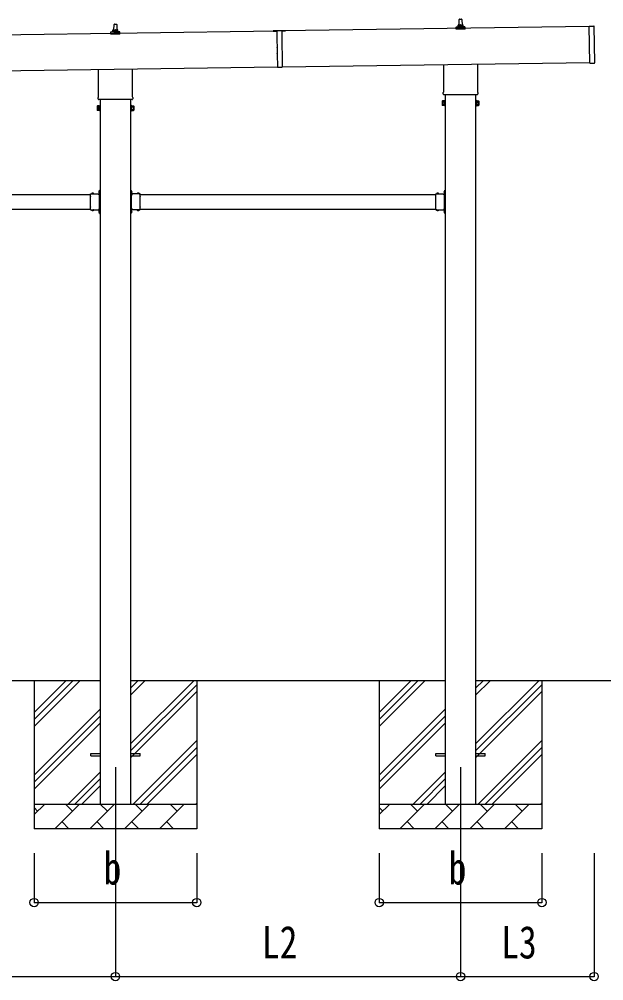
# Model space of a CAD drawing. Units: millimetres, scale not verified. Extents: x -16820 to 16820, y -11880 to 11880.
# Drawn here: x -1781 to 591, y -2617 to 1284 of the extents above; entities that cross this region are included whole.
import ezdxf
from ezdxf.enums import TextEntityAlignment as Align

# ---------------------------------------------------------------- set-up
doc = ezdxf.new("R2010")
doc.units = ezdxf.units.MM
doc.header["$LTSCALE"] = 50
for name, color, linetype in [('0-4_YKK_12', 2, 'Continuous'), ('0-5_YKK_13', 4, 'Continuous'), ('0-6_YKK_A1', 4, 'Continuous'), ('0-7_YKK_D', 6, 'Continuous')]:
    doc.layers.add(name, color=color, linetype=linetype)
doc.styles.add('ＭＳ ゴシック', font='')
doc.styles.get('ＭＳ ゴシック').set_extended_font_data('MS Gothic')

msp = doc.modelspace()

# ---------------------------------------------------------------- linework, layer by layer
at = {"layer": '0-4_YKK_12'}
for p, q in [((-1390.52, -1750), (-1390.52, -2250)), ((9.48, -1750), (9.48, -2250))]:
    msp.add_line(p, q, dxfattribs=at)
at = {"layer": '0-5_YKK_13'}
for p, q in [((-1396.52, 1239.26), (-1395.79, 1262.79)), ((-1394.79, 1263.76), (-1386.24, 1263.76)), ((-1385.24, 1262.79), (-1384.52, 1239.26)), ((-8.77, 1243.76), (-8.77, 1251.47)), ((-8.39, 1252.26), (27.35, 1252.26)), ((-8, 1252.45), (-1.28, 1254.08)), ((-0.9, 1254.26), (19.86, 1254.26)), ((-0.52, 1255.05), (-0.52, 1259.26)), ((0.48, 1259.26), (18.48, 1259.26)), ((3.48, 1259.26), (4.21, 1282.79)), ((5.21, 1283.76), (13.76, 1283.76)), ((14.76, 1282.79), (15.48, 1259.26)), ((19.48, 1255.05), (19.48, 1259.26)), ((26.97, 1252.45), (20.25, 1254.08)), ((27.73, 1243.76), (27.73, 1251.47)), ((531.53, 1255.84), (550.52, 1256.11)), ((533.67, 1105.86), (531.53, 1255.84)), ((553.65, 1107.14), (551.54, 1255.13)), ((-1408.77, 1223.76), (-1408.77, 1231.47)), ((-1372.27, 1223.76), (-1408.77, 1223.76)), ((-1408.39, 1232.26), (-1372.65, 1232.26)), ((-1408, 1232.45), (-1401.28, 1234.08)), ((-1400.9, 1234.26), (-1380.14, 1234.26)), ((-1400.52, 1235.05), (-1400.52, 1239.26)), ((-1399.52, 1239.26), (-1381.52, 1239.26)), ((-1380.52, 1235.05), (-1380.52, 1239.26)), ((-1373.03, 1232.45), (-1379.75, 1234.08)), ((-1372.27, 1223.76), (-1372.27, 1231.47)), ((-700.8, 1236.74), (-750.79, 1236.03)), ((-750.79, 1236.03), (-750.79, 1235.53)), ((-750.79, 1235.53), (-735.79, 1235.74)), ((-735.79, 1236.24), (-735.62, 1223.84)), ((-735.61, 1223.04), (-735.26, 1198.85)), ((-715.8, 1236.53), (-715.62, 1224.13)), ((-715.79, 1236.03), (-700.79, 1236.24)), ((-715.61, 1223.33), (-715.26, 1199.13)), ((-700.8, 1236.74), (-700.79, 1236.24)), ((27.73, 1243.76), (-8.77, 1243.76)), ((-735.25, 1198.05), (-734.85, 1169.85)), ((-715.25, 1198.33), (-714.85, 1170.14)), ((-734.83, 1169.05), (-734.49, 1144.85)), ((-734.48, 1144.05), (-733.69, 1088.97)), ((-714.84, 1169.34), (-714.49, 1145.14)), ((-714.48, 1144.34), (-713.69, 1089.25)), ((-58.82, 989.77), (-58.82, 1100.42)), ((77.78, 1102.38), (77.78, 989.77)), ((533.67, 1105.86), (552.67, 1106.13)), ((-1458.82, 969.77), (-1458.82, 1080.42)), ((-1322.22, 1082.38), (-1322.22, 969.77)), ((-733.69, 1088.96), (-713.69, 1089.25)), ((-60.52, 981), (-60.52, 986.5)), ((77.42, 977.5), (-58.45, 977.5)), ((79.48, 986.5), (79.48, 981)), ((-1460.52, 961), (-1460.52, 966.5)), ((-1322.58, 957.5), (-1458.45, 957.5)), ((-1320.52, 966.5), (-1320.52, 961)), ((-64.52, 951.5), (-63.76, 952.81)), ((-64.52, 951.5), (-64.52, 934.5)), ((-57.52, 947.91), (-63.76, 947.91)), ((-57.52, 938.09), (-63.76, 938.09)), ((76.48, 947.91), (82.72, 947.91)), ((76.48, 938.09), (82.72, 938.09)), ((83.48, 951.5), (82.72, 952.81)), ((83.48, 951.5), (83.48, 934.5)), ((-1464.52, 931.5), (-1463.76, 932.81)), ((-1464.52, 931.5), (-1464.52, 914.5)), ((-1464.52, 914.5), (-1463.76, 913.18)), ((-1457.52, 927.91), (-1463.76, 927.91)), ((-1457.52, 918.09), (-1463.76, 918.09)), ((-1457.52, 913.18), (-1463.76, 913.18)), ((-1455.02, 913.8), (-1457.52, 913.8)), ((-1326.02, 913.8), (-1323.52, 913.8)), ((-1323.52, 927.91), (-1317.28, 927.91)), ((-1323.52, 918.09), (-1317.28, 918.09)), ((-1323.52, 913.18), (-1317.28, 913.18)), ((-1316.52, 931.5), (-1317.28, 932.81)), ((-1316.52, 914.5), (-1317.28, 913.18)), ((-1316.52, 931.5), (-1316.52, 914.5)), ((-64.52, 934.5), (-63.76, 933.18)), ((-57.52, 933.18), (-63.76, 933.18)), ((-55.02, 933.8), (-57.52, 933.8)), ((73.98, 933.8), (76.48, 933.8)), ((76.48, 933.18), (82.72, 933.18)), ((83.48, 934.5), (82.72, 933.18)), ((-1454.62, 584.13), (-1457.28, 585.45)), ((-1455.48, 587.73), (-1455.32, 587.73)), ((-1454.62, 590.5), (-1453.02, 590.5)), ((-1454.62, 573.54), (-1454.62, 590.5)), ((-1454.62, 587.04), (-1454.62, 578.97)), ((-1453.02, 586), (-1454.62, 586)), ((-1326.42, 590.5), (-1328.02, 590.5)), ((-1328.02, 586), (-1326.42, 586)), ((-1326.42, 573.54), (-1326.42, 590.5)), ((-1326.42, 587.04), (-1326.42, 578.97)), ((-1326.42, 584.13), (-1323.76, 585.45)), ((-1325.56, 587.74), (-1325.72, 587.74)), ((-54.62, 584.13), (-57.28, 585.45)), ((-55.48, 587.74), (-55.32, 587.74)), ((-54.62, 590.5), (-53.02, 590.5)), ((-54.62, 573.54), (-54.62, 590.5)), ((-54.62, 587.04), (-54.62, 578.97)), ((-53.02, 586), (-54.62, 586)), ((-1491.02, 564.71), (-1491.02, 575.1)), ((-1491.02, 575.1), (-1454.62, 575.1)), ((-1491.02, 522.71), (-1491.02, 563.29)), ((-1487.75, 575.96), (-1487.75, 575.8)), ((-1487.05, 575.1), (-1478.98, 575.1)), ((-1484.14, 575.1), (-1485.47, 577.76)), ((-1481.89, 575.1), (-1480.57, 577.76)), ((-1478.28, 575.96), (-1478.28, 575.8)), ((-1458.72, 583), (-1453.02, 583)), ((-1455.02, 573.5), (-1458.02, 573.5)), ((-1454.62, 581.87), (-1457.28, 580.55)), ((-1455.48, 578.26), (-1455.32, 578.26)), ((-1455.02, 564.71), (-1455.02, 571.5)), ((-1455.02, 522.71), (-1455.02, 563.29)), ((-1454.62, 585), (-1453.02, 585)), ((-1454.62, 581), (-1453.02, 581)), ((-1453.02, 580), (-1454.62, 580)), ((-1326.42, 585), (-1328.02, 585)), ((-1322.32, 583), (-1328.02, 583)), ((-1326.42, 581), (-1328.02, 581)), ((-1328.02, 580), (-1326.42, 580)), ((-1326.42, 581.87), (-1323.76, 580.55)), ((-1290.02, 575.1), (-1326.42, 575.1)), ((-1326.02, 573.5), (-1323.02, 573.5)), ((-1326.02, 564.71), (-1326.02, 571.5)), ((-1326.02, 522.71), (-1326.02, 563.29)), ((-1325.56, 578.27), (-1325.72, 578.27)), ((-1302.75, 575.96), (-1302.75, 575.8)), ((-1293.98, 575.1), (-1302.05, 575.1)), ((-1299.14, 575.1), (-1300.47, 577.76)), ((-1296.89, 575.1), (-1295.57, 577.76)), ((-1293.28, 575.96), (-1293.28, 575.8)), ((-1290.02, 564.71), (-1290.02, 575.1)), ((-1290.02, 522.71), (-1290.02, 563.29)), ((-91.02, 564.71), (-91.02, 575.1)), ((-91.02, 575.1), (-54.62, 575.1)), ((-91.02, 522.71), (-91.02, 563.29)), ((-87.75, 575.96), (-87.75, 575.8)), ((-87.05, 575.1), (-78.98, 575.1)), ((-84.14, 575.1), (-85.47, 577.76)), ((-81.89, 575.1), (-80.57, 577.76)), ((-78.28, 575.96), (-78.28, 575.8)), ((-58.72, 583), (-53.02, 583)), ((-55.02, 573.5), (-58.02, 573.5)), ((-54.62, 581.87), (-57.28, 580.55)), ((-55.48, 578.27), (-55.32, 578.27)), ((-55.02, 564.71), (-55.02, 571.5)), ((-55.02, 522.71), (-55.02, 563.29)), ((-54.62, 585), (-53.02, 585)), ((-54.62, 581), (-53.02, 581)), ((-53.02, 580), (-54.62, 580)), ((-1491.02, 510.9), (-1491.02, 521.29)), ((-1491.02, 510.9), (-1454.62, 510.9)), ((-1487.75, 510.04), (-1487.75, 510.2)), ((-1487.05, 510.9), (-1478.98, 510.9)), ((-1484.14, 510.9), (-1485.47, 508.24)), ((-1481.89, 510.9), (-1480.57, 508.24)), ((-1478.28, 510.04), (-1478.28, 510.2)), ((-1458.02, 512.5), (-1455.02, 512.5)), ((-1455.48, 507.73), (-1455.32, 507.73)), ((-1455.02, 514.5), (-1455.02, 521.29)), ((-1454.62, 495.5), (-1454.62, 512.46)), ((-1326.42, 495.5), (-1326.42, 512.46)), ((-1290.02, 510.9), (-1326.42, 510.9)), ((-1326.02, 514.5), (-1326.02, 521.29)), ((-1323.02, 512.5), (-1326.02, 512.5)), ((-1325.56, 507.74), (-1325.72, 507.74)), ((-1302.75, 510.04), (-1302.75, 510.2)), ((-1293.98, 510.9), (-1302.05, 510.9)), ((-1299.14, 510.9), (-1300.47, 508.24)), ((-1296.89, 510.9), (-1295.57, 508.24)), ((-1293.28, 510.04), (-1293.28, 510.2)), ((-1290.02, 510.9), (-1290.02, 521.29)), ((-91.02, 510.9), (-91.02, 521.29)), ((-91.02, 510.9), (-54.62, 510.9)), ((-87.75, 510.04), (-87.75, 510.2)), ((-87.05, 510.9), (-78.98, 510.9)), ((-84.14, 510.9), (-85.47, 508.24)), ((-81.89, 510.9), (-80.57, 508.24)), ((-78.28, 510.04), (-78.28, 510.2)), ((-58.02, 512.5), (-55.02, 512.5)), ((-55.48, 507.74), (-55.32, 507.74)), ((-55.02, 514.5), (-55.02, 521.29)), ((-54.62, 495.5), (-54.62, 512.46)), ((-1454.62, 504.13), (-1457.28, 505.45)), ((-1454.62, 501.87), (-1457.28, 500.55)), ((-1455.48, 498.26), (-1455.32, 498.26)), ((-1454.62, 507.04), (-1454.62, 498.97)), ((-1454.62, 505), (-1453.02, 505)), ((-1454.62, 501), (-1453.02, 501)), ((-1454.62, 495.5), (-1453.02, 495.5)), ((-1326.42, 505), (-1328.02, 505)), ((-1326.42, 501), (-1328.02, 501)), ((-1326.42, 495.5), (-1328.02, 495.5)), ((-1326.42, 507.04), (-1326.42, 498.97)), ((-1326.42, 504.13), (-1323.76, 505.45)), ((-1326.42, 501.87), (-1323.76, 500.55)), ((-1325.56, 498.27), (-1325.72, 498.27)), ((-54.62, 504.13), (-57.28, 505.45)), ((-54.62, 501.87), (-57.28, 500.55)), ((-55.48, 498.27), (-55.32, 498.27)), ((-54.62, 507.04), (-54.62, 498.97)), ((-54.62, 505), (-53.02, 505)), ((-54.62, 501), (-53.02, 501)), ((-54.62, 495.5), (-53.02, 495.5)), ((-1490.52, -1695.5), (-1453.02, -1695.5)), ((-1490.52, -1704.5), (-1490.52, -1695.5)), ((-1490.52, -1704.5), (-1453.02, -1704.5)), ((-1328.02, -1695.5), (-1290.52, -1695.5)), ((-1328.02, -1704.5), (-1290.52, -1704.5)), ((-1290.52, -1704.5), (-1290.52, -1695.5)), ((-90.52, -1695.5), (-53.02, -1695.5)), ((-90.52, -1704.5), (-90.52, -1695.5)), ((-90.52, -1704.5), (-53.02, -1704.5)), ((71.98, -1695.5), (109.48, -1695.5)), ((71.98, -1704.5), (109.48, -1704.5)), ((109.48, -1704.5), (109.48, -1695.5))]:
    msp.add_line(p, q, dxfattribs=at)
for points in [[(-57.52, 933.18), (-57.52, 952.81), (-63.76, 952.81)], [(-57.52, 933.8), (-57.52, 952.2), (-55.02, 952.2)], [(76.48, 933.8), (76.48, 952.2), (73.98, 952.2)], [(76.48, 933.18), (76.48, 952.81), (82.72, 952.81)], [(-1457.52, 913.18), (-1457.52, 932.81), (-1463.76, 932.81)], [(-1457.52, 913.8), (-1457.52, 932.2), (-1455.02, 932.2)], [(-1323.52, 913.8), (-1323.52, 932.2), (-1326.02, 932.2)], [(-1323.52, 913.18), (-1323.52, 932.81), (-1317.28, 932.81)], [(-1453.02, 575.5), (-1453.02, 581.5), (-1453.02, 584.5), (-1453.02, 590.5)], [(-1328.02, 575.5), (-1328.02, 581.5), (-1328.02, 584.5), (-1328.02, 590.5)], [(-53.02, 575.5), (-53.02, 581.5), (-53.02, 584.5), (-53.02, 590.5)], [(-1455.02, 571.5), (-1458.02, 571.5), (-1458.02, 575.1)], [(-1326.02, 571.5), (-1323.02, 571.5), (-1323.02, 575.1)], [(-55.02, 571.5), (-58.02, 571.5), (-58.02, 575.1)], [(-1455.02, 514.5), (-1458.02, 514.5), (-1458.02, 510.9)], [(-1453.02, 495.5), (-1453.02, 501.5), (-1453.02, 504.5), (-1453.02, 510.5)], [(-1328.02, 495.5), (-1328.02, 501.5), (-1328.02, 504.5), (-1328.02, 510.5)], [(-1326.02, 514.5), (-1323.02, 514.5), (-1323.02, 510.9)], [(-55.02, 514.5), (-58.02, 514.5), (-58.02, 510.9)], [(-53.02, 495.5), (-53.02, 501.5), (-53.02, 504.5), (-53.02, 510.5)]]:
    msp.add_lwpolyline(points, dxfattribs=at)
for points in [[(-55.02, 932.5), (-55.02, 953.5), (-53.02, 953.5), (-53.02, 932.5)], [(73.98, 932.5), (73.98, 953.5), (71.98, 953.5), (71.98, 932.5)], [(-1455.02, 912.5), (-1455.02, 933.5), (-1453.02, 933.5), (-1453.02, 912.5)], [(-1326.02, 912.5), (-1326.02, 933.5), (-1328.02, 933.5), (-1328.02, 912.5)]]:
    msp.add_lwpolyline(points, close=True, dxfattribs=at)
for centre, radius, start, end in [((-1394.79, 1262.76), 1, 90, 178.60509), ((-1386.24, 1262.76), 1, 1.39491, 90), ((-7.77, 1251.47), 1, 103.62699, 180), ((-1.52, 1255.05), 1, 283.62699, 0), ((3.57, 1258.63), 4.13, 90, 171.17633), ((0.48, 1258.26), 1, 90, 180), ((5.21, 1282.76), 1, 90, 178.60509), ((12.82, 1259.26), 4.83, 133.60282, 180), ((6.15, 1259.26), 4.83, 0, 46.39718), ((13.76, 1282.76), 1, 1.39491, 90), ((15.4, 1258.63), 4.13, 8.82367, 90), ((18.48, 1258.26), 1, 0, 90), ((20.48, 1255.05), 1, 180, 256.37301), ((26.73, 1251.47), 1, 0, 76.37301), ((550.54, 1255.11), 1, 0.81845, 90.81845), ((-1407.77, 1231.47), 1, 103.62699, 180), ((-1401.52, 1235.05), 1, 283.62699, 0), ((-1396.43, 1238.63), 4.13, 90, 171.17633), ((-1399.52, 1238.26), 1, 90, 180), ((-1387.18, 1239.26), 4.83, 133.60282, 180), ((-1393.85, 1239.26), 4.83, 0, 46.39718), ((-1384.6, 1238.63), 4.13, 8.82367, 90), ((-1381.52, 1238.26), 1, 0, 90), ((-1379.52, 1235.05), 1, 180, 256.37301), ((-1373.27, 1231.47), 1, 0, 76.37301), ((-735.91, 1223.44), 0.5, 307.68835, 53.94855), ((-715.31, 1223.73), 0.5, 127.68835, 233.94855), ((-735.55, 1198.44), 0.5, 307.68835, 53.94855), ((-714.96, 1198.74), 0.5, 127.68835, 233.94855), ((-735.14, 1169.45), 0.5, 307.68835, 53.94855), ((-734.78, 1144.45), 0.5, 307.68835, 53.94855), ((-714.54, 1169.74), 0.5, 127.68835, 233.94855), ((-714.19, 1144.74), 0.5, 127.68835, 233.94855), ((552.65, 1107.13), 1, 270.81845, 0.81845), ((-56.52, 986.5), 4, 125.09963, 180), ((-56.52, 981), 4, 180, 194.47751), ((-56.52, 981), 4, 194.47751, 241.04498), ((75.48, 981), 4, 298.95502, 345.52249), ((75.48, 986.5), 4, 0, 54.90037), ((75.48, 981), 4, 345.52249, 0), ((-1456.52, 966.5), 4, 125.09963, 180), ((-1456.52, 961), 4, 180, 194.47751), ((-1456.52, 961), 4, 194.47751, 241.04498), ((-1324.52, 961), 4, 298.95502, 345.52249), ((-1324.52, 966.5), 4, 0, 54.90037), ((-1324.52, 961), 4, 345.52249, 0), ((-60.17, 950.36), 4.34, 145.61575, 214.38425), ((-48.28, 943), 16.24, 162.41205, 197.58795), ((-60.17, 935.64), 4.34, 145.61575, 214.38425), ((67.24, 943), 16.24, 342.41205, 17.58795), ((79.14, 950.36), 4.34, 325.61575, 34.38425), ((79.14, 935.64), 4.34, 325.61575, 34.38425), ((-1460.17, 930.36), 4.34, 145.61575, 214.38425), ((-1448.28, 923), 16.24, 162.41205, 197.58795), ((-1460.17, 915.64), 4.34, 145.61575, 214.38425), ((-1332.76, 923), 16.24, 342.41205, 17.58795), ((-1320.86, 930.36), 4.34, 325.61575, 34.38425), ((-1320.86, 915.64), 4.34, 325.61575, 34.38425), ((-1450.72, 583), 7, 140.87645, 180), ((-1455.48, 586.87), 0.862, 90, 140.87645), ((-1455.32, 587.04), 0.7, 0, 90), ((-1325.72, 587.04), 0.7, 90, 180), ((-1325.56, 586.87), 0.862, 39.12355, 90), ((-1330.32, 583), 7, 0, 39.12355), ((-50.72, 583), 7, 140.87645, 180), ((-55.48, 586.87), 0.862, 90, 140.87645), ((-55.32, 587.04), 0.7, 0, 90), ((-1491.72, 564), 1, 314.427, 45.573), ((-1486.89, 575.96), 0.862, 129.12355, 180), ((-1487.05, 575.8), 0.7, 180, 270), ((-1483.02, 571.2), 7, 90, 129.12355), ((-1483.02, 571.2), 7, 50.87645, 90), ((-1478.98, 575.8), 0.7, 270, 0), ((-1479.14, 575.96), 0.862, 0, 50.87645), ((-1450.72, 583), 7, 180, 219.12355), ((-1455.48, 579.13), 0.862, 219.12355, 270), ((-1455.32, 578.97), 0.7, 270, 0), ((-1454.32, 564), 1, 134.427, 225.573), ((-1455.02, 575.5), 2, 270, 0), ((-1326.02, 575.5), 2, 180, 270), ((-1325.72, 578.97), 0.7, 180, 270), ((-1326.72, 564), 1, 314.427, 45.573), ((-1325.56, 579.13), 0.862, 270, 320.87645), ((-1330.32, 583), 7, 320.87645, 0), ((-1301.89, 575.96), 0.862, 129.12355, 180), ((-1302.05, 575.8), 0.7, 180, 270), ((-1298.02, 571.2), 7, 90, 129.12355), ((-1298.02, 571.2), 7, 50.87645, 90), ((-1293.98, 575.8), 0.7, 270, 0), ((-1294.14, 575.96), 0.862, 0, 50.87645), ((-1289.32, 564), 1, 134.427, 225.573), ((-91.72, 564), 1, 314.427, 45.573), ((-86.89, 575.96), 0.862, 129.12355, 180), ((-87.05, 575.8), 0.7, 180, 270), ((-83.02, 571.2), 7, 90, 129.12355), ((-83.02, 571.2), 7, 50.87645, 90), ((-78.98, 575.8), 0.7, 270, 0), ((-79.14, 575.96), 0.862, 0, 50.87645), ((-50.72, 583), 7, 180, 219.12355), ((-55.48, 579.13), 0.862, 219.12355, 270), ((-55.32, 578.97), 0.7, 270, 0), ((-54.32, 564), 1, 134.427, 225.573), ((-55.02, 575.5), 2, 270, 0), ((-1491.72, 522), 1, 314.427, 45.573), ((-1487.05, 510.2), 0.7, 90, 180), ((-1486.89, 510.04), 0.862, 180, 230.87645), ((-1483.02, 514.8), 7, 230.87645, 270), ((-1483.02, 514.8), 7, 270, 309.12355), ((-1478.98, 510.2), 0.7, 0, 90), ((-1479.14, 510.04), 0.862, 309.12355, 0), ((-1450.72, 503), 7, 140.87645, 180), ((-1455.48, 506.87), 0.862, 90, 140.87645), ((-1454.32, 522), 1, 134.427, 225.573), ((-1455.32, 507.04), 0.7, 0, 90), ((-1455.02, 510.5), 2, 0, 90), ((-1326.02, 510.5), 2, 90, 180), ((-1325.72, 507.04), 0.7, 90, 180), ((-1326.72, 522), 1, 314.427, 45.573), ((-1325.56, 506.87), 0.862, 39.12355, 90), ((-1330.32, 503), 7, 0, 39.12355), ((-1302.05, 510.2), 0.7, 90, 180), ((-1301.89, 510.04), 0.862, 180, 230.87645), ((-1298.02, 514.8), 7, 230.87645, 270), ((-1298.02, 514.8), 7, 270, 309.12355), ((-1293.98, 510.2), 0.7, 0, 90), ((-1294.14, 510.04), 0.862, 309.12355, 0), ((-1289.32, 522), 1, 134.427, 225.573), ((-91.72, 522), 1, 314.427, 45.573), ((-87.05, 510.2), 0.7, 90, 180), ((-86.89, 510.04), 0.862, 180, 230.87645), ((-83.02, 514.8), 7, 230.87645, 270), ((-83.02, 514.8), 7, 270, 309.12355), ((-78.98, 510.2), 0.7, 0, 90), ((-79.14, 510.04), 0.862, 309.12355, 0), ((-50.72, 503), 7, 140.87645, 180), ((-55.48, 506.87), 0.862, 90, 140.87645), ((-54.32, 522), 1, 134.427, 225.573), ((-55.32, 507.04), 0.7, 0, 90), ((-55.02, 510.5), 2, 0, 90), ((-1450.72, 503), 7, 180, 219.12355), ((-1455.48, 499.13), 0.862, 219.12355, 270), ((-1455.32, 498.97), 0.7, 270, 0), ((-1325.72, 498.97), 0.7, 180, 270), ((-1325.56, 499.13), 0.862, 270, 320.87645), ((-1330.32, 503), 7, 320.87645, 0), ((-50.72, 503), 7, 180, 219.12355), ((-55.48, 499.13), 0.862, 219.12355, 270), ((-55.32, 498.97), 0.7, 270, 0)]:
    msp.add_arc(centre, radius, start, end, dxfattribs=at)
at = {"layer": '0-6_YKK_A1'}
for p, q in [((531.56, 1253.84), (-715.79, 1236.03)), ((-735.79, 1235.74), (-6122.83, 1158.82)), ((-713.72, 1091.07), (533.63, 1108.89)), ((-6120.75, 1013.83), (-733.72, 1090.78)), ((-53.02, 977.5), (-53.02, -1900)), ((71.98, -1900), (71.98, 977.5)), ((-1453.02, 957.5), (-1453.02, -1900)), ((-1328.02, -1900), (-1328.02, 957.5)), ((-2690.02, 573), (-1491.02, 573)), ((-1290.02, 573), (-91.02, 573)), ((-2690.02, 513), (-1491.02, 513)), ((-1458.02, 513), (-1453.52, 513)), ((-1323.02, 513), (-1327.52, 513)), ((-1290.02, 513), (-91.02, 513)), ((-58.02, 513), (-53.52, 513)), ((-1453.02, -1400), (-2728.02, -1400)), ((-1720.52, -1400), (-1720.52, -2000)), ((-1720.52, -1585.05), (-1535.47, -1400)), ((-1720.52, -1556.77), (-1563.75, -1400)), ((-1720.52, -1528.48), (-1592.04, -1400)), ((-53.02, -1400), (-1328.02, -1400)), ((-1328.02, -1655.1), (-1072.92, -1400)), ((-1328.02, -1457.11), (-1270.91, -1400)), ((-1328.02, -1428.82), (-1299.19, -1400)), ((-1060.52, -1400), (-1060.52, -2000)), ((-320.52, -1400), (-320.52, -2000)), ((-320.52, -1585.05), (-135.47, -1400)), ((-320.52, -1556.77), (-163.75, -1400)), ((-320.52, -1528.48), (-192.04, -1400)), ((1560.36, -1400), (71.98, -1400)), ((71.98, -1655.1), (327.08, -1400)), ((71.98, -1457.11), (129.09, -1400)), ((71.98, -1428.82), (100.81, -1400)), ((339.48, -1400), (339.48, -2000)), ((-1328.02, -1683.38), (-1060.52, -1415.88)), ((71.98, -1683.38), (339.48, -1415.88)), ((-1328.02, -1711.67), (-1060.52, -1444.17)), ((71.98, -1711.67), (339.48, -1444.17)), ((-1720.52, -1783.04), (-1453.02, -1515.54)), ((-320.52, -1783.04), (-53.02, -1515.54)), ((-1720.52, -1811.32), (-1453.02, -1543.82)), ((-320.52, -1811.32), (-53.02, -1543.82)), ((-1720.52, -1839.61), (-1453.02, -1572.11)), ((-320.52, -1839.61), (-53.02, -1572.11)), ((-1318.36, -1900), (-1060.52, -1642.16)), ((-1290.08, -1900), (-1060.52, -1670.44)), ((81.64, -1900), (339.48, -1642.16)), ((109.92, -1900), (339.48, -1670.44)), ((-1261.79, -1900), (-1060.52, -1698.73)), ((138.21, -1900), (339.48, -1698.73)), ((-1582.92, -1900), (-1453.02, -1770.1)), ((-182.92, -1900), (-53.02, -1770.1)), ((-1554.63, -1900), (-1453.02, -1798.38)), ((-1526.35, -1900), (-1453.02, -1826.67)), ((-154.63, -1900), (-53.02, -1798.38)), ((-126.35, -1900), (-53.02, -1826.67)), ((-1720.52, -1900), (-1060.52, -1900)), ((-1720.52, -1942.89), (-1677.62, -1900)), ((-1636.2, -2000), (-1536.2, -1900)), ((-1564.76, -1928.55), (-1593.31, -1900)), ((-1494.78, -2000), (-1394.78, -1900)), ((-1423.34, -1928.55), (-1451.89, -1900)), ((-1353.36, -2000), (-1253.36, -1900)), ((-1281.91, -1928.55), (-1310.47, -1900)), ((-1211.94, -2000), (-1111.94, -1900)), ((-1140.49, -1928.55), (-1169.05, -1900)), ((-1063.8, -1900), (-1060.52, -1896.72)), ((-320.52, -1900), (339.48, -1900)), ((-320.52, -1942.89), (-277.62, -1900)), ((-236.2, -2000), (-136.2, -1900)), ((-164.76, -1928.55), (-193.31, -1900)), ((-94.78, -2000), (5.22, -1900)), ((-23.34, -1928.55), (-51.89, -1900)), ((46.64, -2000), (146.64, -1900)), ((118.09, -1928.55), (89.53, -1900)), ((188.06, -2000), (288.06, -1900)), ((259.51, -1928.55), (230.95, -1900)), ((336.2, -1900), (339.48, -1896.72)), ((-1706.18, -1928.55), (-1720.52, -1914.21)), ((-306.18, -1928.55), (-320.52, -1914.21)), ((-1607.65, -1971.45), (-1579.1, -2000)), ((-1466.23, -1971.45), (-1437.68, -2000)), ((-1324.81, -1971.45), (-1296.25, -2000)), ((-1183.39, -1971.45), (-1154.83, -2000)), ((-207.65, -1971.45), (-179.1, -2000)), ((-66.23, -1971.45), (-37.68, -2000)), ((75.19, -1971.45), (103.75, -2000)), ((216.61, -1971.45), (245.17, -2000)), ((-1060.52, -2000), (-1720.52, -2000)), ((339.48, -2000), (-320.52, -2000))]:
    msp.add_line(p, q, dxfattribs=at)
for points in [[(-1458.02, 573), (-1453.52, 573), (-1453.52, 513)], [(-1323.02, 573), (-1327.52, 573), (-1327.52, 513)], [(-58.02, 573), (-53.52, 573), (-53.52, 513)]]:
    msp.add_lwpolyline(points, dxfattribs=at)
at = {"layer": '0-7_YKK_D'}
for p, q in [((-1720.52, -2100), (-1720.52, -2301)), ((-1390.52, -2100), (-1390.52, -2601)), ((-1390.52, -2100), (-1390.52, -2601)), ((-1060.52, -2100), (-1060.52, -2301)), ((-320.52, -2100), (-320.52, -2301)), ((9.48, -2100), (9.48, -2601)), ((9.48, -2100), (9.48, -2601)), ((339.48, -2100), (339.48, -2301)), ((551.12, -2100), (551.12, -2601)), ((-1720.52, -2300), (-1060.52, -2300)), ((-320.52, -2300), (339.48, -2300)), ((-2790.52, -2600), (-1390.52, -2600)), ((-1390.52, -2600), (9.48, -2600)), ((9.48, -2600), (551.12, -2600))]:
    msp.add_line(p, q, dxfattribs=at)
for centre in [(-1720.52, -2300), (-1060.52, -2300), (-320.52, -2300), (339.48, -2300), (-1390.52, -2600), (-1390.52, -2600), (9.48, -2600), (9.48, -2600), (551.12, -2600)]:
    msp.add_circle(centre, 17, dxfattribs=at)

# ---------------------------------------------------------------- texts
at = {"layer": '0-7_YKK_D', "style": 'ＭＳ ゴシック', "width": 0.8}
for s, p in [('b', (-1438.52, -2266)), ('b', (-38.52, -2266)), ('L2', (-796.12, -2566)), ('L3', (174.7, -2566))]:
    msp.add_text(s, height=132, dxfattribs=at).set_placement(p, align=Align.BOTTOM_LEFT)

doc.saveas('drawing.dxf')
